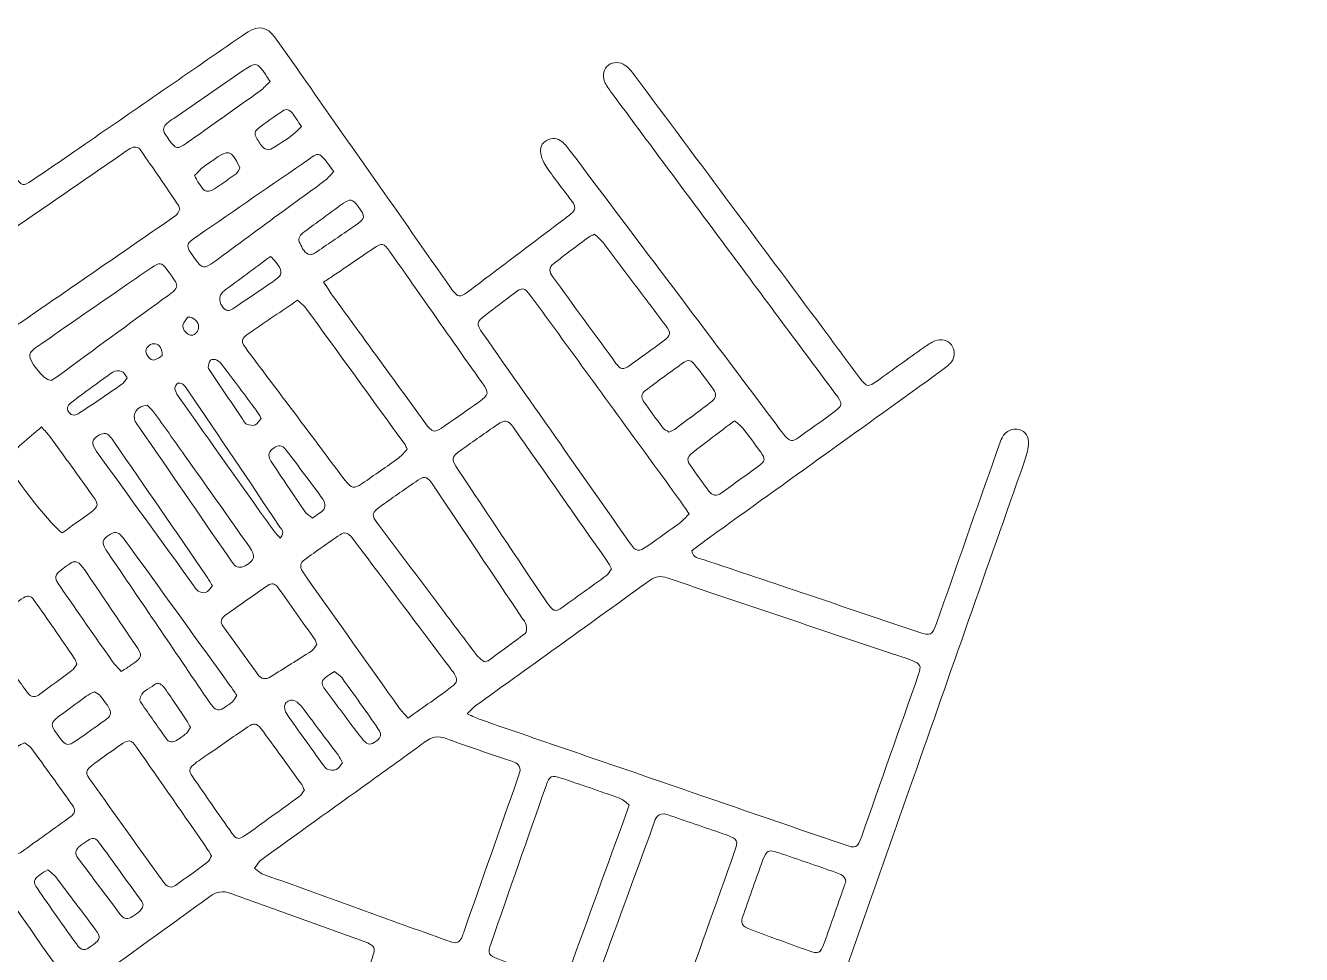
# Model space of a CAD drawing. Header units: centimetres. Extents: x 1 to 244, y -61 to 183.
# Drawn here: x 143.1 to 243.4, y 110.1 to 183.1 of the extents above; entities that cross this region are included whole.
import ezdxf

# ---------------------------------------------------------------- set-up
doc = ezdxf.new("R2010")
doc.units = ezdxf.units.CM
doc.header["$MEASUREMENT"] = 0
doc.layers.add('Screenshot 2022-06-20 at 20.24.09\xa0Image', color=7, linetype='Continuous', lineweight=0)

# ---------------------------------------------------------------- blocks, each defined once
blk = doc.blocks.new('Block_0')
at = {"layer": 'Screenshot 2022-06-20 at 20.24.09\xa0Image'}
for points, knots in [([(93.74, 169.02), (93.23, 169.73), (92.75, 170.39), (92.26, 171.05), (91.28, 172.38), (90.29, 173.7), (89.31, 175.03), (89.2, 175.18), (89.07, 175.33), (88.97, 175.49), (88.62, 176.07), (88.68, 176.7), (89.11, 177.04), (89.56, 177.41), (90.3, 177.35), (90.74, 176.85), (91.17, 176.38), (91.52, 175.84), (91.91, 175.34), (92.45, 174.63), (92.54, 174.62), (93.3, 175.09), (93.48, 175.21), (93.67, 175.34), (93.87, 175.42), (94.4, 175.64), (94.94, 175.5), (95.23, 175.08), (95.53, 174.66), (95.5, 174.1), (95.13, 173.68), (94.97, 173.49), (94.75, 173.35), (94.55, 173.18), (94, 172.71), (93.97, 172.58), (94.4, 172), (95.14, 170.98), (95.91, 169.97), (96.67, 168.95), (97.2, 168.24), (97.72, 167.52), (98.26, 166.81), (98.82, 166.06), (98.95, 166.04), (99.72, 166.59), (102.53, 168.6), (105.33, 170.62), (108.14, 172.64), (111.88, 175.33), (115.61, 178.01), (119.35, 180.7), (120.19, 181.3), (120.5, 181.26), (121.14, 180.39), (122.57, 178.48), (123.98, 176.56), (125.4, 174.65), (125.51, 174.5), (125.64, 174.36), (125.83, 174.12), (126.55, 174.66), (127.25, 175.18), (127.95, 175.71), (129.12, 176.6), (129.17, 176.59), (130.02, 175.41), (130.44, 174.82), (130.87, 174.22), (131.3, 173.64), (131.83, 172.93), (131.98, 172.9), (132.68, 173.4), (134.65, 174.79), (136.62, 176.19), (138.58, 177.59), (138.81, 177.75), (139.04, 177.93), (139.29, 178.07), (139.92, 178.42), (140.61, 178.33), (140.92, 177.87), (141.26, 177.38), (141.14, 176.74), (140.61, 176.25), (140.47, 176.12), (140.31, 176.02), (140.16, 175.9), (139.54, 175.4), (139.51, 175.3), (139.94, 174.66), (140.74, 173.47), (141.53, 172.29), (142.35, 171.11), (142.79, 170.48), (142.95, 170.45), (143.58, 170.88), (144.97, 171.83), (146.36, 172.78), (147.74, 173.74), (151.87, 176.58), (155.99, 179.43), (160.12, 182.28), (160.28, 182.39), (160.43, 182.5), (160.59, 182.6), (161.44, 183.09), (162.08, 182.99), (162.67, 182.2), (163.39, 181.23), (164.07, 180.24), (164.76, 179.25), (168.66, 173.69), (172.56, 168.13), (176.46, 162.57), (176.54, 162.47), (176.6, 162.36), (176.68, 162.26), (177.1, 161.74), (177.25, 161.71), (177.78, 162.08), (178.27, 162.43), (178.74, 162.81), (179.22, 163.17), (181.33, 164.76), (183.43, 166.35), (185.53, 167.93), (185.68, 168.05), (185.83, 168.16), (185.98, 168.28), (186.34, 168.58), (186.37, 168.89), (186.08, 169.26), (185.4, 170.14), (184.72, 171.02), (184.08, 171.93), (183.85, 172.25), (183.68, 172.65), (183.6, 173.03), (183.51, 173.45), (183.67, 173.84), (184.1, 174.07), (184.51, 174.28), (184.92, 174.23), (185.26, 173.97), (185.53, 173.75), (185.74, 173.47), (185.95, 173.19), (191.34, 166.04), (196.72, 158.9), (202.1, 151.75), (203.43, 149.97), (203.14, 150.22), (204.76, 151.34), (205.34, 151.73), (205.9, 152.15), (206.46, 152.56), (207.4, 153.25), (207.4, 153.29), (206.73, 154.19), (203.75, 158.19), (200.78, 162.19), (197.81, 166.19), (194.93, 170.06), (192.05, 173.92), (189.18, 177.8), (188.97, 178.08), (188.76, 178.37), (188.63, 178.68), (188.42, 179.17), (188.57, 179.72), (188.92, 179.98), (189.27, 180.24), (189.86, 180.26), (190.25, 179.96), (190.55, 179.73), (190.8, 179.43), (191.02, 179.12), (196.1, 172.3), (201.17, 165.48), (206.25, 158.66), (207.06, 157.56), (207.87, 156.46), (208.69, 155.37), (209.24, 154.65), (209.35, 154.64), (210.07, 155.16), (211.28, 156.03), (212.49, 156.9), (213.71, 157.77), (213.99, 157.97), (214.29, 158.16), (214.6, 158.3), (215.08, 158.5), (215.61, 158.35), (215.89, 157.98), (216.18, 157.59), (216.21, 157.06), (215.89, 156.65), (215.68, 156.38), (215.39, 156.16), (215.11, 155.96), (209.04, 151.58), (202.95, 147.21), (196.88, 142.84), (196.39, 142.49), (195.92, 142.13), (195.48, 141.8), (195.59, 141.2), (196.05, 141.22), (196.38, 141.11), (199.11, 140.18), (201.85, 139.27), (204.58, 138.35), (207.49, 137.36), (210.41, 136.38), (213.32, 135.4), (214.26, 135.09), (214.37, 135.13), (214.71, 136.07), (216.29, 140.56), (217.86, 145.04), (219.44, 149.53), (219.57, 149.92), (219.7, 150.32), (219.88, 150.68), (220.16, 151.23), (220.7, 151.47), (221.22, 151.32), (221.74, 151.17), (222.01, 150.79), (221.95, 150.14), (221.9, 149.67), (221.76, 149.21), (221.61, 148.76), (218.7, 140.47), (215.79, 132.19), (212.89, 123.9), (210.09, 115.95), (207.3, 107.99), (204.51, 100.03), (204.46, 99.91), (204.42, 99.79), (204.38, 99.67), (204.13, 98.9), (204.19, 98.75), (204.96, 98.48), (206.58, 97.93), (208.2, 97.39), (209.83, 96.85), (219.68, 93.53), (229.53, 90.21), (239.38, 86.9), (239.44, 86.88), (239.5, 86.85), (239.56, 86.83), (240.69, 86.46), (240.69, 86.47), (241.16, 87.57), (241.23, 87.75), (241.32, 87.92), (241.43, 88.08), (241.72, 88.49), (242.21, 88.65), (242.68, 88.52), (243.12, 88.39), (243.41, 88.04), (243.38, 87.5), (243.35, 87.04), (243.23, 86.57), (243.07, 86.12), (241.09, 80.47), (239.09, 74.82), (237.09, 69.17), (235.66, 65.14), (234.23, 61.1), (232.8, 57.07), (232.74, 56.89), (232.66, 56.72), (232.61, 56.53), (232.43, 55.91), (232.5, 55.76), (233.1, 55.51), (233.6, 55.31), (234.12, 55.15), (234.63, 54.97), (235.46, 54.67), (236.3, 54.36), (237.13, 54.07), (237.89, 53.81), (238.04, 53.88), (238.32, 54.66), (238.7, 55.73), (239.07, 56.81), (239.44, 57.89), (239.68, 58.58), (239.92, 59.27), (240.18, 59.95), (240.35, 60.4), (240.65, 60.69), (241.15, 60.74), (241.83, 60.8), (242.3, 60.46), (242.29, 59.79), (242.29, 59.29), (242.18, 58.78), (242.02, 58.31), (240.06, 52.58), (238.07, 46.86), (236.1, 41.14), (231.34, 27.38), (226.6, 13.63), (221.85, -0.13), (221.79, -0.28), (221.74, -0.43), (221.69, -0.58), (221.49, -1.23), (221.56, -1.39), (222.22, -1.64), (223.08, -1.96), (223.96, -2.23), (224.83, -2.53), (225.16, -2.65), (225.5, -2.76), (225.79, -2.93), (226.27, -3.2), (226.44, -3.74), (226.28, -4.25), (226.14, -4.71), (225.72, -5), (225.17, -4.95), (224.83, -4.91), (224.49, -4.81), (224.16, -4.7), (221.54, -3.83), (218.93, -2.96), (216.31, -2.09), (215.31, -1.76), (215.24, -1.8), (214.86, -2.8), (213.38, -6.72), (211.91, -10.64), (210.45, -14.56), (210.1, -15.49), (210.16, -15.6), (211.1, -15.94), (211.94, -16.24), (212.78, -16.52), (213.61, -16.83), (213.91, -16.94), (214.21, -17.06), (214.46, -17.23), (214.87, -17.52), (215.01, -18.05), (214.84, -18.51), (214.67, -18.96), (214.32, -19.17), (213.87, -19.12), (213.38, -19.06), (212.87, -18.97), (212.4, -18.81), (206.44, -16.73), (200.49, -14.64), (194.54, -12.55), (189.24, -10.69), (183.95, -8.83), (178.65, -6.97), (178.45, -6.89), (178.24, -6.81), (178.02, -6.75), (177.47, -6.6), (177.28, -6.68), (177.06, -7.21), (176.88, -7.65), (176.75, -8.1), (176.6, -8.56), (173.25, -18.7), (169.9, -28.84), (166.55, -38.99), (166.06, -40.48), (166.06, -40.48), (167.56, -40.99), (170.74, -42.07), (173.92, -43.15), (177.1, -44.24), (177.46, -44.37), (177.82, -44.5), (178.14, -44.7), (178.57, -44.96), (178.73, -45.49), (178.58, -45.95), (178.43, -46.42), (178.03, -46.72), (177.49, -46.67), (177.05, -46.62), (176.62, -46.48), (176.2, -46.34), (168.67, -43.78), (161.14, -41.2), (153.61, -38.64), (153.43, -38.57), (153.25, -38.51), (153.07, -38.46), (152.51, -38.3), (152.31, -38.36), (152.12, -38.91), (151.44, -40.79), (150.78, -42.67), (150.14, -44.57), (149.95, -45.14), (150.1, -45.34), (150.8, -45.58), (153.02, -46.35), (155.24, -47.11), (157.46, -47.87), (159.67, -48.63), (161.89, -49.39), (164.11, -50.16), (164.43, -50.28), (164.77, -50.41), (165.04, -50.62), (165.41, -50.91), (165.57, -51.33), (165.39, -51.81), (165.24, -52.26), (164.9, -52.49), (164.45, -52.45), (163.95, -52.4), (163.44, -52.33), (162.96, -52.17), (157.89, -50.44), (152.83, -48.69), (147.76, -46.95), (145.87, -46.3), (143.99, -45.65), (142.09, -45.01), (141.21, -44.71), (141.08, -44.78), (140.78, -45.66), (140.33, -47.02), (139.88, -48.37), (139.44, -49.73), (139.2, -50.48), (139.28, -50.66), (140.05, -50.9), (142.68, -51.74), (145.31, -52.57), (147.94, -53.4), (148.97, -53.72), (150, -54.04), (151.03, -54.37), (151.3, -54.46), (151.57, -54.55), (151.81, -54.69), (152.25, -54.95), (152.44, -55.47), (152.3, -55.92), (152.15, -56.41), (151.82, -56.67), (151.31, -56.64), (150.9, -56.61), (150.49, -56.57), (150.1, -56.45), (143.84, -54.49), (137.58, -52.51), (131.32, -50.54), (129.45, -49.95), (127.58, -49.36), (125.7, -48.79), (124.97, -48.56), (124.82, -48.64), (124.57, -49.35), (123.93, -51.21), (123.3, -53.07), (122.68, -54.94), (122.44, -55.63), (122.53, -55.8), (123.26, -56.04), (124.79, -56.56), (126.34, -57.05), (127.87, -57.56), (128.44, -57.74), (129.02, -57.92), (129.59, -58.12), (129.85, -58.22), (130.12, -58.33), (130.35, -58.5), (130.73, -58.79), (130.92, -59.18), (130.77, -59.67), (130.62, -60.15), (130.25, -60.41), (129.77, -60.38), (129.3, -60.35), (128.83, -60.25), (128.38, -60.1), (124.52, -58.86), (120.66, -57.6), (116.8, -56.34), (109.93, -54.1), (103.06, -51.86), (96.19, -49.62), (95.28, -49.32), (95.17, -49.38), (94.85, -50.36), (93.95, -53.1), (93.06, -55.84), (92.16, -58.59), (92.05, -58.91), (91.93, -59.25), (91.76, -59.55), (91.49, -60.03), (90.99, -60.2), (90.45, -60.05), (89.97, -59.92), (89.68, -59.55), (89.73, -58.97), (89.77, -58.53), (89.89, -58.1), (90.03, -57.68), (91.34, -53.67), (92.65, -49.66), (93.98, -45.66), (97.03, -36.42), (100.08, -27.18), (103.13, -17.94), (103.58, -16.6), (103.57, -16.6), (102.12, -16.58), (98.37, -16.53), (94.63, -16.46), (90.88, -16.38), (88.09, -16.33), (85.3, -16.27), (82.51, -16.2), (77.28, -16.08), (72.04, -15.95), (66.81, -15.84), (63.35, -15.76), (59.89, -15.7), (56.43, -15.63), (53.93, -15.58), (51.42, -15.53), (48.92, -15.47), (47.9, -15.45), (47.82, -15.49), (47.76, -16.49), (47.7, -17.66), (47.68, -18.84), (47.64, -20.01), (47.58, -22.55), (47.52, -25.08), (47.45, -27.62), (47.44, -27.87), (47.45, -28.13), (47.42, -28.38), (47.33, -29.1), (46.96, -29.44), (46.31, -29.42), (45.65, -29.4), (45.31, -29.06), (45.31, -28.3), (45.31, -26.94), (45.34, -25.57), (45.37, -24.21), (45.41, -22.69), (45.48, -21.17), (45.52, -19.64), (45.61, -15.87), (45.69, -12.1), (45.76, -8.32), (45.77, -7.73), (45.66, -7.6), (45.06, -7.56), (44.52, -7.52), (43.98, -7.51), (43.44, -7.51), (38.46, -7.48), (33.47, -7.47), (28.49, -7.43), (25.83, -7.41), (23.16, -7.35), (20.5, -7.31), (20.24, -7.31), (19.99, -7.3), (19.73, -7.32), (19.08, -7.36), (18.92, -7.53), (18.89, -8.21), (18.88, -8.62), (18.9, -9.03), (18.88, -9.44), (18.84, -10.17), (18.53, -10.5), (17.94, -10.51), (17.34, -10.51), (16.85, -10.07), (16.77, -9.47), (16.77, -9.41), (16.77, -9.34), (16.77, -9.28), (16.81, -7.12), (16.84, -4.97), (16.87, -2.81), (16.9, -0.81), (16.92, 1.19), (16.94, 3.19), (17.02, 9.92), (17.1, 16.65), (17.19, 23.37), (17.23, 26.61), (17.31, 29.84), (17.37, 33.08), (17.37, 33.3), (17.38, 33.52), (17.36, 33.74), (17.33, 34.41), (17.19, 34.55), (16.49, 34.59), (16.37, 34.59), (16.24, 34.59), (16.11, 34.59), (12.71, 34.59), (9.32, 34.6), (5.92, 34.61), (4.84, 34.61), (4.77, 34.54), (4.75, 33.5), (4.74, 33.34), (4.74, 33.18), (4.74, 33.02), (4.67, 25.31), (4.61, 17.6), (4.54, 9.88), (4.54, 9.69), (4.55, 9.5), (4.53, 9.31), (4.47, 8.61), (4.08, 8.27), (3.41, 8.31), (2.78, 8.34), (2.46, 8.65), (2.45, 9.36), (2.43, 10.88), (2.44, 12.41), (2.45, 13.93), (2.48, 17.93), (2.52, 21.93), (2.56, 25.93), (2.58, 29.01), (2.61, 32.09), (2.64, 35.17), (2.67, 38.88), (2.68, 42.59), (2.72, 46.31), (2.74, 48.97), (2.8, 51.63), (2.83, 54.3), (2.84, 55.28), (2.79, 55.32), (1.86, 55.42), (1.11, 55.5), (0.79, 55.87), (0.83, 56.61), (0.87, 57.23), (1.19, 57.54), (1.91, 57.54), (3.84, 57.55), (5.77, 57.52), (7.7, 57.51), (17.48, 57.49), (27.26, 57.47), (37.03, 57.44), (42.81, 57.41), (48.59, 57.35), (54.36, 57.32), (54.72, 57.32), (55.14, 57.16), (55.44, 57.67), (55.31, 57.87), (55.18, 58.11), (55.01, 58.33), (50.7, 63.86), (46.39, 69.38), (42.08, 74.91), (42, 75.01), (41.92, 75.11), (41.84, 75.21), (41.37, 75.71), (41.21, 75.74), (40.63, 75.31), (39.03, 74.12), (37.43, 72.92), (35.83, 71.73), (35.45, 71.44), (35.08, 71.14), (34.68, 70.88), (34.01, 70.43), (33.39, 70.54), (32.96, 71.17), (32.6, 71.69), (32.71, 72.25), (33.34, 72.72), (35.11, 74.06), (36.89, 75.38), (38.67, 76.71), (38.87, 76.87), (39.08, 77.01), (39.27, 77.17), (39.83, 77.63), (39.85, 77.74), (39.39, 78.34), (38.21, 79.87), (37.02, 81.4), (35.83, 82.92), (28.57, 92.23), (21.31, 101.53), (14.05, 110.83), (13.99, 110.91), (13.94, 110.99), (13.88, 111.06), (13.12, 112.03), (13.05, 112.04), (12.07, 111.3), (9.35, 109.22), (6.63, 107.13), (3.9, 105.06), (3.65, 104.86), (3.4, 104.66), (3.12, 104.53), (2.7, 104.33), (2.3, 104.45), (1.96, 104.73), (1.63, 105), (1.61, 105.38), (1.72, 105.77), (1.88, 106.32), (2.26, 106.67), (2.7, 107.01), (7.24, 110.47), (11.78, 113.94), (16.31, 117.42), (19.08, 119.54), (21.83, 121.69), (24.6, 123.81), (31.26, 128.89), (37.94, 133.95), (44.59, 139.03), (55.48, 147.35), (66.37, 155.68), (77.25, 164), (78.39, 164.87), (78.39, 164.87), (77.55, 165.99), (74.31, 170.34), (71.06, 174.69), (67.81, 179.04), (67.46, 179.5), (67.15, 179.96), (67.28, 180.59), (67.37, 181.07), (67.68, 181.3), (68.09, 181.43), (68.49, 181.56), (68.84, 181.45), (69.1, 181.1), (69.91, 180), (70.74, 178.92), (71.56, 177.83), (71.71, 177.62), (71.86, 177.42), (72.01, 177.22), (72.29, 176.86), (72.61, 176.77), (73, 177.04), (74.37, 178.02), (75.76, 178.97), (77.1, 179.98), (77.36, 180.16), (77.51, 180.52), (77.63, 180.83), (78, 181.72), (78.82, 181.93), (79.51, 181.25), (79.84, 180.92), (80.11, 180.51), (80.38, 180.12), (81.2, 178.95), (82.02, 177.78), (82.81, 176.6), (83.12, 176.13), (83.46, 175.87), (84.07, 176.02), (84.66, 176.16), (85.09, 175.83), (85.44, 175.36), (86.31, 174.19), (87.19, 173.03), (88.07, 171.86), (89.04, 170.57), (90.01, 169.27), (90.99, 167.98), (91.57, 167.21), (91.65, 167.2), (92.42, 167.79), (92.78, 168.05), (93.12, 168.33), (93.46, 168.61), (93.56, 168.69), (93.61, 168.82), (93.74, 169.02)], [0, 0, 0, 0, 1, 1, 1, 2, 2, 2, 3, 3, 3, 4, 4, 4, 5, 5, 5, 6, 6, 6, 7, 7, 7, 8, 8, 8, 9, 9, 9, 10, 10, 10, 11, 11, 11, 12, 12, 12, 13, 13, 13, 14, 14, 14, 15, 15, 15, 16, 16, 16, 17, 17, 17, 18, 18, 18, 19, 19, 19, 20, 20, 20, 21, 21, 21, 22, 22, 22, 23, 23, 23, 24, 24, 24, 25, 25, 25, 26, 26, 26, 27, 27, 27, 28, 28, 28, 29, 29, 29, 30, 30, 30, 31, 31, 31, 32, 32, 32, 33, 33, 33, 34, 34, 34, 35, 35, 35, 36, 36, 36, 37, 37, 37, 38, 38, 38, 39, 39, 39, 40, 40, 40, 41, 41, 41, 42, 42, 42, 43, 43, 43, 44, 44, 44, 45, 45, 45, 46, 46, 46, 47, 47, 47, 48, 48, 48, 49, 49, 49, 50, 50, 50, 51, 51, 51, 52, 52, 52, 53, 53, 53, 54, 54, 54, 55, 55, 55, 56, 56, 56, 57, 57, 57, 58, 58, 58, 59, 59, 59, 60, 60, 60, 61, 61, 61, 62, 62, 62, 63, 63, 63, 64, 64, 64, 65, 65, 65, 66, 66, 66, 67, 67, 67, 68, 68, 68, 69, 69, 69, 70, 70, 70, 71, 71, 71, 72, 72, 72, 73, 73, 73, 74, 74, 74, 75, 75, 75, 76, 76, 76, 77, 77, 77, 78, 78, 78, 79, 79, 79, 80, 80, 80, 81, 81, 81, 82, 82, 82, 83, 83, 83, 84, 84, 84, 85, 85, 85, 86, 86, 86, 87, 87, 87, 88, 88, 88, 89, 89, 89, 90, 90, 90, 91, 91, 91, 92, 92, 92, 93, 93, 93, 94, 94, 94, 95, 95, 95, 96, 96, 96, 97, 97, 97, 98, 98, 98, 99, 99, 99, 100, 100, 100, 101, 101, 101, 102, 102, 102, 103, 103, 103, 104, 104, 104, 105, 105, 105, 106, 106, 106, 107, 107, 107, 108, 108, 108, 109, 109, 109, 110, 110, 110, 111, 111, 111, 112, 112, 112, 113, 113, 113, 114, 114, 114, 115, 115, 115, 116, 116, 116, 117, 117, 117, 118, 118, 118, 119, 119, 119, 120, 120, 120, 121, 121, 121, 122, 122, 122, 123, 123, 123, 124, 124, 124, 125, 125, 125, 126, 126, 126, 127, 127, 127, 128, 128, 128, 129, 129, 129, 130, 130, 130, 131, 131, 131, 132, 132, 132, 133, 133, 133, 134, 134, 134, 135, 135, 135, 136, 136, 136, 137, 137, 137, 138, 138, 138, 139, 139, 139, 140, 140, 140, 141, 141, 141, 142, 142, 142, 143, 143, 143, 144, 144, 144, 145, 145, 145, 146, 146, 146, 147, 147, 147, 148, 148, 148, 149, 149, 149, 150, 150, 150, 151, 151, 151, 152, 152, 152, 153, 153, 153, 154, 154, 154, 155, 155, 155, 156, 156, 156, 157, 157, 157, 158, 158, 158, 159, 159, 159, 160, 160, 160, 161, 161, 161, 162, 162, 162, 163, 163, 163, 164, 164, 164, 165, 165, 165, 166, 166, 166, 167, 167, 167, 168, 168, 168, 169, 169, 169, 170, 170, 170, 171, 171, 171, 172, 172, 172, 173, 173, 173, 174, 174, 174, 175, 175, 175, 176, 176, 176, 177, 177, 177, 178, 178, 178, 179, 179, 179, 180, 180, 180, 181, 181, 181, 182, 182, 182, 183, 183, 183, 184, 184, 184, 185, 185, 185, 186, 186, 186, 187, 187, 187, 188, 188, 188, 189, 189, 189, 190, 190, 190, 191, 191, 191, 192, 192, 192, 193, 193, 193, 194, 194, 194, 195, 195, 195, 196, 196, 196, 197, 197, 197, 198, 198, 198, 199, 199, 199, 200, 200, 200, 201, 201, 201, 202, 202, 202, 203, 203, 203, 204, 204, 204, 205, 205, 205, 206, 206, 206, 207, 207, 207, 208, 208, 208, 209, 209, 209, 210, 210, 210, 211, 211, 211, 212, 212, 212, 213, 213, 213, 214, 214, 214, 215, 215, 215, 216, 216, 216, 217, 217, 217, 218, 218, 218, 219, 219, 219, 220, 220, 220, 221, 221, 221, 222, 222, 222, 223, 223, 223, 224, 224, 224, 225, 225, 225, 226, 226, 226, 227, 227, 227, 228, 228, 228, 229, 229, 229, 230, 230, 230, 231, 231, 231, 232, 232, 232, 233, 233, 233, 234, 234, 234, 235, 235, 235, 236, 236, 236, 237, 237, 237, 238, 238, 238, 239, 239, 239, 240, 240, 240, 241, 241, 241, 242, 242, 242, 243, 243, 243, 244, 244, 244, 245, 245, 245, 246, 246, 246, 247, 247, 247, 248, 248, 248, 249, 249, 249, 250, 250, 250, 251, 251, 251, 252, 252, 252, 253, 253, 253, 254, 254, 254, 255, 255, 255, 256, 256, 256, 257, 257, 257, 258, 258, 258, 259, 259, 259, 260, 260, 260, 261, 261, 261, 262, 262, 262, 263, 263, 263, 264, 264, 264, 265, 265, 265, 266, 266, 266, 267, 267, 267, 268, 268, 268, 269, 269, 269, 270, 270, 270, 270]), ([(162.32, 178.68), (162.15, 178.95), (162.08, 179.09), (161.99, 179.22), (161.29, 180.22), (161.22, 180.24), (160.21, 179.55), (158.39, 178.3), (156.57, 177.04), (154.75, 175.79), (154.57, 175.66), (154.38, 175.54), (154.21, 175.4), (153.94, 175.17), (153.86, 174.89), (154.08, 174.56), (154.18, 174.41), (154.28, 174.25), (154.4, 174.09), (154.92, 173.37), (155.04, 173.34), (155.76, 173.84), (157.69, 175.21), (159.62, 176.58), (161.55, 177.96), (161.82, 178.16), (162.04, 178.42), (162.32, 178.68)], [0, 0, 0, 0, 1, 1, 1, 2, 2, 2, 3, 3, 3, 4, 4, 4, 5, 5, 5, 6, 6, 6, 7, 7, 7, 8, 8, 8, 9, 9, 9, 9]), ([(164.8, 175.15), (164.51, 175.57), (164.29, 175.91), (164.05, 176.23), (163.85, 176.48), (163.59, 176.58), (163.3, 176.37), (162.66, 175.92), (162.02, 175.47), (161.39, 175), (161.14, 174.81), (161.06, 174.54), (161.26, 174.25), (161.43, 173.98), (161.58, 173.69), (161.8, 173.48), (161.93, 173.36), (162.26, 173.28), (162.38, 173.36), (163.19, 173.88), (164.07, 174.33), (164.8, 175.15)], [0, 0, 0, 0, 1, 1, 1, 2, 2, 2, 3, 3, 3, 4, 4, 4, 5, 5, 5, 6, 6, 6, 7, 7, 7, 7]), ([(155.23, 168.65), (155.19, 168.77), (155.17, 168.87), (155.12, 168.94), (154.14, 170.39), (153.16, 171.83), (152.17, 173.26), (151.96, 173.57), (151.65, 173.6), (151.33, 173.42), (151.14, 173.31), (150.96, 173.18), (150.77, 173.05), (146.86, 170.35), (142.95, 167.66), (139.03, 164.96), (138.88, 164.85), (138.71, 164.75), (138.57, 164.62), (138.3, 164.39), (138.19, 164.12), (138.42, 163.79), (139.43, 162.41), (140.43, 161.02), (141.44, 159.64), (141.68, 159.3), (142, 159.26), (142.35, 159.5), (142.48, 159.59), (142.62, 159.67), (142.75, 159.76), (146.69, 162.48), (150.63, 165.19), (154.57, 167.91), (154.72, 168.02), (154.89, 168.12), (155.01, 168.26), (155.12, 168.37), (155.17, 168.53), (155.23, 168.65)], [0, 0, 0, 0, 1, 1, 1, 2, 2, 2, 3, 3, 3, 4, 4, 4, 5, 5, 5, 6, 6, 6, 7, 7, 7, 8, 8, 8, 9, 9, 9, 10, 10, 10, 11, 11, 11, 12, 12, 12, 13, 13, 13, 13]), ([(167.34, 171.61), (166.98, 172.07), (166.72, 172.51), (166.35, 172.84), (166.02, 173.13), (165.71, 172.8), (165.42, 172.6), (162.5, 170.59), (159.57, 168.58), (156.65, 166.56), (155.63, 165.86), (155.64, 165.84), (156.39, 164.8), (157.02, 163.93), (157.1, 163.91), (157.97, 164.54), (159.76, 165.85), (161.54, 167.17), (163.33, 168.48), (164.43, 169.29), (165.54, 170.08), (166.63, 170.9), (166.87, 171.08), (167.06, 171.33), (167.34, 171.61)], [0, 0, 0, 0, 1, 1, 1, 2, 2, 2, 3, 3, 3, 4, 4, 4, 5, 5, 5, 6, 6, 6, 7, 7, 7, 8, 8, 8, 8]), ([(156.39, 171.29), (156.5, 171.08), (156.57, 170.94), (156.65, 170.81), (157.23, 169.88), (157.37, 169.85), (158.26, 170.46), (158.47, 170.6), (158.69, 170.74), (158.89, 170.89), (159.28, 171.2), (159.79, 171.38), (159.95, 171.91), (159.22, 173.37), (159.1, 173.4), (157.82, 172.49), (157.54, 172.29), (157.24, 172.1), (156.97, 171.88), (156.76, 171.71), (156.59, 171.49), (156.39, 171.29)], [0, 0, 0, 0, 1, 1, 1, 2, 2, 2, 3, 3, 3, 4, 4, 4, 5, 5, 5, 6, 6, 6, 7, 7, 7, 7]), ([(165.5, 165.07), (165.59, 165.1), (165.71, 165.13), (165.82, 165.19), (165.96, 165.26), (166.08, 165.36), (166.21, 165.45), (167.15, 166.09), (168.09, 166.73), (169.02, 167.37), (169.83, 167.93), (169.85, 168.07), (169.25, 168.86), (169.23, 168.89), (169.22, 168.91), (169.2, 168.94), (168.79, 169.45), (168.64, 169.49), (168.1, 169.12), (167.48, 168.69), (166.88, 168.23), (166.26, 167.79), (165.81, 167.45), (165.34, 167.12), (164.89, 166.78), (164.62, 166.56), (164.49, 166.29), (164.68, 165.95), (164.87, 165.6), (164.98, 165.17), (165.5, 165.07)], [0, 0, 0, 0, 1, 1, 1, 2, 2, 2, 3, 3, 3, 4, 4, 4, 5, 5, 5, 6, 6, 6, 7, 7, 7, 8, 8, 8, 9, 9, 9, 10, 10, 10, 10]), ([(142.98, 107.01), (143.16, 107.09), (143.25, 107.12), (143.33, 107.17), (143.82, 107.52), (144.31, 107.86), (144.8, 108.22), (145.66, 108.84), (145.68, 108.92), (145.06, 109.8), (139.35, 117.92), (133.64, 126.04), (127.92, 134.16), (122.04, 142.51), (116.16, 150.87), (110.28, 159.22), (108.6, 161.6), (106.93, 163.99), (105.24, 166.38), (104.66, 167.2), (104.53, 167.22), (103.73, 166.65), (102.85, 166.03), (101.97, 165.4), (101.1, 164.76), (100.84, 164.56), (100.63, 164.29), (100.34, 164.01), (114.43, 145.08), (128.47, 126.23), (142.51, 107.38), (142.62, 107.24), (142.81, 107.15), (142.98, 107.01)], [0, 0, 0, 0, 1, 1, 1, 2, 2, 2, 3, 3, 3, 4, 4, 4, 5, 5, 5, 6, 6, 6, 7, 7, 7, 8, 8, 8, 9, 9, 9, 10, 10, 10, 11, 11, 11, 11]), ([(187.84, 166.68), (187.64, 166.59), (187.51, 166.55), (187.41, 166.48), (186.47, 165.78), (185.53, 165.07), (184.6, 164.36), (184.22, 164.07), (184.26, 163.72), (184.53, 163.37), (186.19, 161.09), (187.85, 158.8), (189.52, 156.53), (189.91, 156.01), (190.08, 155.99), (190.63, 156.38), (191.51, 157), (192.38, 157.63), (193.24, 158.28), (193.86, 158.74), (193.87, 158.89), (193.41, 159.52), (192.61, 160.59), (191.81, 161.65), (191.01, 162.71), (190.17, 163.83), (189.33, 164.95), (188.48, 166.05), (188.3, 166.29), (188.05, 166.48), (187.84, 166.68)], [0, 0, 0, 0, 1, 1, 1, 2, 2, 2, 3, 3, 3, 4, 4, 4, 5, 5, 5, 6, 6, 6, 7, 7, 7, 8, 8, 8, 9, 9, 9, 10, 10, 10, 10]), ([(166.53, 162.92), (166.9, 162.37), (167.09, 162.07), (167.29, 161.79), (168.24, 160.48), (169.19, 159.18), (170.14, 157.87), (171.59, 155.88), (173.04, 153.88), (174.5, 151.88), (175.13, 151.03), (175.2, 151.02), (176.09, 151.64), (176.98, 152.25), (177.86, 152.86), (178.73, 153.49), (179.55, 154.08), (179.57, 154.18), (178.99, 155), (177.53, 157.08), (176.07, 159.14), (174.62, 161.22), (173.65, 162.59), (172.7, 163.97), (171.72, 165.34), (171.26, 165.99), (171.12, 166.01), (170.49, 165.59), (169.41, 164.87), (168.35, 164.13), (167.27, 163.4), (167.04, 163.24), (166.8, 163.09), (166.53, 162.92)], [0, 0, 0, 0, 1, 1, 1, 2, 2, 2, 3, 3, 3, 4, 4, 4, 5, 5, 5, 6, 6, 6, 7, 7, 7, 8, 8, 8, 9, 9, 9, 10, 10, 10, 11, 11, 11, 11]), ([(162.37, 164.94), (161.07, 163.98), (159.88, 163.1), (158.68, 162.21), (158.63, 162.17), (158.59, 162.13), (158.55, 162.08), (158.27, 161.75), (158.32, 161.28), (158.67, 160.88), (158.95, 160.57), (159.22, 160.7), (159.5, 160.89), (160.58, 161.63), (161.67, 162.34), (162.73, 163.09), (163.28, 163.48), (163.3, 163.72), (162.94, 164.28), (162.8, 164.49), (162.62, 164.66), (162.37, 164.94)], [0, 0, 0, 0, 1, 1, 1, 2, 2, 2, 3, 3, 3, 4, 4, 4, 5, 5, 5, 6, 6, 6, 7, 7, 7, 7]), ([(145.11, 155.18), (145.27, 155.28), (145.54, 155.45), (145.79, 155.63), (148.5, 157.62), (151.2, 159.61), (153.93, 161.59), (155.36, 162.62), (155.23, 162.51), (154.21, 163.91), (153.8, 164.47), (153.64, 164.48), (153.03, 164.07), (152.4, 163.65), (151.78, 163.2), (151.15, 162.77), (148.78, 161.13), (146.4, 159.5), (144.03, 157.85), (143.8, 157.7), (143.56, 157.5), (143.45, 157.26), (143.25, 156.85), (144.52, 155.17), (145.11, 155.18)], [0, 0, 0, 0, 1, 1, 1, 2, 2, 2, 3, 3, 3, 4, 4, 4, 5, 5, 5, 6, 6, 6, 7, 7, 7, 8, 8, 8, 8]), ([(195.27, 144.69), (195.01, 145.07), (194.81, 145.38), (194.59, 145.69), (191.29, 150.22), (187.98, 154.76), (184.68, 159.29), (184.07, 160.14), (183.45, 160.98), (182.82, 161.82), (182.29, 162.53), (182.19, 162.54), (181.46, 162), (180.72, 161.45), (179.98, 160.89), (179.26, 160.33), (178.52, 159.76), (178.51, 159.66), (179.06, 158.87), (181.23, 155.78), (183.39, 152.7), (185.56, 149.61), (187.23, 147.22), (188.91, 144.84), (190.59, 142.45), (191.13, 141.68), (191.26, 141.66), (192.03, 142.19), (192.89, 142.79), (193.74, 143.4), (194.58, 144.02), (194.82, 144.2), (195.02, 144.44), (195.27, 144.69)], [0, 0, 0, 0, 1, 1, 1, 2, 2, 2, 3, 3, 3, 4, 4, 4, 5, 5, 5, 6, 6, 6, 7, 7, 7, 8, 8, 8, 9, 9, 9, 10, 10, 10, 11, 11, 11, 11]), ([(164.48, 161.49), (163.22, 160.63), (162.01, 159.82), (160.81, 158.99), (159.98, 158.42), (159.97, 158.31), (160.58, 157.5), (162.18, 155.37), (163.78, 153.24), (165.38, 151.12), (166.33, 149.85), (167.27, 148.58), (168.23, 147.32), (168.74, 146.66), (168.91, 146.64), (169.56, 147.08), (170.53, 147.74), (171.49, 148.41), (172.44, 149.1), (172.7, 149.29), (172.9, 149.56), (173.11, 149.77), (173.02, 149.97), (172.99, 150.06), (172.94, 150.14), (170.33, 153.73), (167.73, 157.32), (165.12, 160.9), (164.96, 161.12), (164.72, 161.27), (164.48, 161.49)], [0, 0, 0, 0, 1, 1, 1, 2, 2, 2, 3, 3, 3, 4, 4, 4, 5, 5, 5, 6, 6, 6, 7, 7, 7, 8, 8, 8, 9, 9, 9, 10, 10, 10, 10]), ([(155.86, 160.16), (155.76, 160), (155.53, 159.78), (155.47, 159.52), (155.41, 159.18), (155.86, 158.73), (156.16, 158.74), (156.44, 158.74), (156.72, 159.09), (156.71, 159.4), (156.7, 159.79), (156.34, 160.19), (155.86, 160.16)], [0, 0, 0, 0, 1, 1, 1, 2, 2, 2, 3, 3, 3, 4, 4, 4, 4]), ([(153.83, 157.14), (153.9, 157.63), (153.61, 158.02), (153.3, 158.07), (152.97, 158.13), (152.59, 157.83), (152.57, 157.5), (152.55, 157.22), (152.91, 156.74), (153.19, 156.79), (153.45, 156.83), (153.68, 157.05), (153.83, 157.14)], [0, 0, 0, 0, 1, 1, 1, 2, 2, 2, 3, 3, 3, 4, 4, 4, 4]), ([(161.62, 152.22), (161.46, 152.49), (161.36, 152.68), (161.23, 152.85), (160.36, 154.02), (159.49, 155.18), (158.61, 156.33), (158.48, 156.51), (158.33, 156.7), (158.15, 156.79), (158.01, 156.87), (157.73, 156.86), (157.65, 156.77), (157.52, 156.64), (157.48, 156.4), (157.47, 156.21), (157.46, 156.1), (157.58, 155.99), (157.65, 155.88), (158.49, 154.62), (159.33, 153.36), (160.18, 152.11), (160.27, 151.98), (160.35, 151.8), (160.48, 151.76), (160.69, 151.68), (160.97, 151.61), (161.15, 151.69), (161.35, 151.77), (161.46, 152.04), (161.62, 152.22)], [0, 0, 0, 0, 1, 1, 1, 2, 2, 2, 3, 3, 3, 4, 4, 4, 5, 5, 5, 6, 6, 6, 7, 7, 7, 8, 8, 8, 9, 9, 9, 10, 10, 10, 10]), ([(193.68, 151.13), (193.84, 151.2), (194, 151.24), (194.12, 151.33), (195.11, 152.07), (196.1, 152.81), (197.08, 153.56), (197.42, 153.82), (197.44, 154.14), (197.19, 154.48), (196.69, 155.14), (196.2, 155.8), (195.7, 156.45), (195.47, 156.75), (195.18, 156.84), (194.87, 156.62), (193.84, 155.88), (192.81, 155.13), (191.8, 154.37), (191.51, 154.15), (191.47, 153.85), (191.69, 153.53), (192.2, 152.84), (192.7, 152.14), (193.21, 151.46), (193.32, 151.32), (193.51, 151.25), (193.68, 151.13)], [0, 0, 0, 0, 1, 1, 1, 2, 2, 2, 3, 3, 3, 4, 4, 4, 5, 5, 5, 6, 6, 6, 7, 7, 7, 8, 8, 8, 9, 9, 9, 9]), ([(151.1, 155.4), (150.94, 155.6), (150.84, 155.85), (150.67, 155.9), (150.46, 155.97), (150.14, 155.96), (149.97, 155.84), (148.88, 155.08), (147.81, 154.29), (146.74, 153.49), (146.48, 153.29), (146.25, 153.02), (146.51, 152.69), (146.74, 152.37), (147.07, 152.43), (147.35, 152.63), (148.46, 153.37), (149.56, 154.11), (150.65, 154.87), (150.82, 154.99), (150.93, 155.19), (151.1, 155.4)], [0, 0, 0, 0, 1, 1, 1, 2, 2, 2, 3, 3, 3, 4, 4, 4, 5, 5, 5, 6, 6, 6, 7, 7, 7, 7]), ([(163.12, 142.79), (163.56, 143.3), (163.19, 143.51), (163.04, 143.74), (160.69, 147.27), (158.32, 150.78), (155.95, 154.3), (155.81, 154.51), (155.65, 154.72), (155.46, 154.88), (155.37, 154.96), (155.12, 155.02), (155.05, 154.96), (154.93, 154.86), (154.8, 154.63), (154.83, 154.5), (154.91, 154.24), (155.07, 153.99), (155.24, 153.76), (157.65, 150.35), (160.06, 146.94), (162.49, 143.54), (162.66, 143.29), (162.88, 143.07), (163.12, 142.79)], [0, 0, 0, 0, 1, 1, 1, 2, 2, 2, 3, 3, 3, 4, 4, 4, 5, 5, 5, 6, 6, 6, 7, 7, 7, 8, 8, 8, 8]), ([(152.66, 153.23), (151.9, 153.24), (151.44, 152.5), (151.73, 151.97), (151.82, 151.8), (151.94, 151.65), (152.04, 151.5), (154.4, 148.08), (156.75, 144.66), (159.1, 141.24), (159.21, 141.08), (159.32, 140.93), (159.44, 140.78), (159.7, 140.46), (159.99, 140.41), (160.36, 140.62), (161.13, 141.06), (161.22, 141.37), (160.7, 142.1), (159, 144.51), (157.3, 146.92), (155.59, 149.32), (154.79, 150.46), (153.98, 151.6), (153.16, 152.72), (153.01, 152.94), (152.78, 153.11), (152.66, 153.23)], [0, 0, 0, 0, 1, 1, 1, 2, 2, 2, 3, 3, 3, 4, 4, 4, 5, 5, 5, 6, 6, 6, 7, 7, 7, 8, 8, 8, 9, 9, 9, 9]), ([(144.36, 151.53), (143.29, 150.59), (142.26, 149.83), (141.53, 148.79), (142.44, 147.18), (145.29, 143.59), (145.98, 143.2), (146.72, 143.73), (147.5, 144.27), (148.25, 144.84), (148.85, 145.3), (148.86, 145.45), (148.4, 146.09), (147.27, 147.66), (146.14, 149.23), (145, 150.79), (144.83, 151.01), (144.63, 151.21), (144.36, 151.53)], [0, 0, 0, 0, 1, 1, 1, 2, 2, 2, 3, 3, 3, 4, 4, 4, 5, 5, 5, 6, 6, 6, 6]), ([(189.17, 140.37), (189.05, 140.6), (188.95, 140.8), (188.83, 140.97), (186.37, 144.48), (183.91, 147.99), (181.45, 151.49), (181.01, 152.11), (180.83, 152.13), (180.2, 151.71), (179.25, 151.06), (178.32, 150.41), (177.39, 149.75), (176.53, 149.13), (176.52, 149.05), (177.12, 148.15), (179.41, 144.72), (181.7, 141.29), (184, 137.86), (184.12, 137.68), (184.24, 137.49), (184.39, 137.33), (184.6, 137.08), (184.86, 137.03), (185.14, 137.23), (186.35, 138.11), (187.57, 138.97), (188.77, 139.85), (188.94, 139.97), (189.03, 140.18), (189.17, 140.37)], [0, 0, 0, 0, 1, 1, 1, 2, 2, 2, 3, 3, 3, 4, 4, 4, 5, 5, 5, 6, 6, 6, 7, 7, 7, 8, 8, 8, 9, 9, 9, 10, 10, 10, 10]), ([(198.85, 152.02), (197.68, 151.14), (196.54, 150.29), (195.42, 149.42), (195.09, 149.15), (195.13, 148.81), (195.37, 148.49), (195.85, 147.82), (196.34, 147.16), (196.83, 146.49), (197.1, 146.13), (197.41, 146.05), (197.8, 146.33), (198.77, 147.04), (199.77, 147.73), (200.73, 148.45), (201.27, 148.85), (201.28, 149.02), (200.9, 149.55), (200.44, 150.19), (199.96, 150.82), (199.47, 151.45), (199.32, 151.64), (199.11, 151.78), (198.85, 152.02)], [0, 0, 0, 0, 1, 1, 1, 2, 2, 2, 3, 3, 3, 4, 4, 4, 5, 5, 5, 6, 6, 6, 7, 7, 7, 8, 8, 8, 8]), ([(157.8, 139.04), (157.61, 139.34), (157.48, 139.58), (157.32, 139.81), (154.91, 143.31), (152.5, 146.8), (150.09, 150.3), (149.98, 150.45), (149.88, 150.61), (149.76, 150.76), (149.53, 151.06), (149.25, 151.08), (148.92, 150.9), (148.3, 150.57), (148.23, 150.24), (148.68, 149.61), (151.22, 146.09), (153.77, 142.58), (156.31, 139.07), (156.42, 138.91), (156.52, 138.72), (156.67, 138.63), (156.84, 138.53), (157.1, 138.45), (157.26, 138.51), (157.46, 138.6), (157.61, 138.84), (157.8, 139.04)], [0, 0, 0, 0, 1, 1, 1, 2, 2, 2, 3, 3, 3, 4, 4, 4, 5, 5, 5, 6, 6, 6, 7, 7, 7, 8, 8, 8, 9, 9, 9, 9]), ([(165.66, 144.37), (166.01, 144.63), (166.37, 144.8), (166.57, 145.09), (166.69, 145.25), (166.61, 145.66), (166.48, 145.85), (165.53, 147.15), (164.56, 148.44), (163.58, 149.71), (163.25, 150.14), (163, 150.15), (162.61, 149.87), (162.25, 149.61), (162.12, 149.3), (162.36, 148.89), (162.38, 148.86), (162.4, 148.84), (162.41, 148.81), (163.29, 147.5), (164.17, 146.18), (165.06, 144.88), (165.19, 144.69), (165.42, 144.57), (165.66, 144.37)], [0, 0, 0, 0, 1, 1, 1, 2, 2, 2, 3, 3, 3, 4, 4, 4, 5, 5, 5, 6, 6, 6, 7, 7, 7, 8, 8, 8, 8]), ([(179.15, 133.07), (179.34, 133.12), (179.41, 133.12), (179.46, 133.15), (180.44, 133.86), (181.42, 134.55), (182.37, 135.29), (182.51, 135.39), (182.51, 135.75), (182.47, 135.96), (182.43, 136.17), (182.25, 136.34), (182.12, 136.53), (179.85, 139.93), (177.58, 143.32), (175.3, 146.72), (175.2, 146.88), (175.1, 147.05), (174.98, 147.2), (174.61, 147.65), (174.45, 147.68), (173.95, 147.34), (173, 146.7), (172.07, 146.04), (171.14, 145.38), (170.25, 144.75), (170.24, 144.66), (170.87, 143.81), (172.55, 141.58), (174.22, 139.35), (175.9, 137.12), (176.78, 135.96), (177.65, 134.79), (178.54, 133.63), (178.72, 133.4), (178.98, 133.22), (179.15, 133.07)], [0, 0, 0, 0, 1, 1, 1, 2, 2, 2, 3, 3, 3, 4, 4, 4, 5, 5, 5, 6, 6, 6, 7, 7, 7, 8, 8, 8, 9, 9, 9, 10, 10, 10, 11, 11, 11, 12, 12, 12, 12]), ([(159.7, 130.41), (159.52, 130.69), (159.36, 130.95), (159.17, 131.21), (156.63, 134.73), (154.08, 138.25), (151.54, 141.77), (151.26, 142.16), (150.99, 142.55), (150.68, 142.91), (150.34, 143.33), (150.07, 143.33), (149.62, 143), (149.15, 142.66), (149.09, 142.43), (149.36, 141.97), (149.43, 141.83), (149.53, 141.71), (149.62, 141.58), (152.21, 137.77), (154.79, 133.97), (157.37, 130.16), (157.52, 129.95), (157.66, 129.74), (157.82, 129.55), (158.06, 129.26), (158.34, 129.2), (158.66, 129.42), (158.89, 129.58), (159.14, 129.73), (159.36, 129.91), (159.49, 130.03), (159.56, 130.21), (159.7, 130.41)], [0, 0, 0, 0, 1, 1, 1, 2, 2, 2, 3, 3, 3, 4, 4, 4, 5, 5, 5, 6, 6, 6, 7, 7, 7, 8, 8, 8, 9, 9, 9, 10, 10, 10, 11, 11, 11, 11]), ([(173.18, 128.64), (174.41, 129.52), (175.53, 130.3), (176.62, 131.11), (177.08, 131.45), (177.09, 131.68), (176.79, 132.15), (176.69, 132.31), (176.56, 132.46), (176.45, 132.61), (173.97, 135.9), (171.5, 139.2), (169.02, 142.49), (168.91, 142.64), (168.8, 142.79), (168.67, 142.94), (168.43, 143.21), (168.15, 143.29), (167.83, 143.06), (166.9, 142.41), (165.96, 141.76), (165.03, 141.09), (164.7, 140.85), (164.64, 140.54), (164.87, 140.18), (164.97, 140.02), (165.08, 139.87), (165.19, 139.71), (167.62, 136.27), (170.06, 132.84), (172.51, 129.4), (172.68, 129.15), (172.91, 128.94), (173.18, 128.64)], [0, 0, 0, 0, 1, 1, 1, 2, 2, 2, 3, 3, 3, 4, 4, 4, 5, 5, 5, 6, 6, 6, 7, 7, 7, 8, 8, 8, 9, 9, 9, 10, 10, 10, 11, 11, 11, 11]), ([(150.63, 132.3), (150.97, 132.52), (151.19, 132.65), (151.39, 132.79), (152.33, 133.44), (152.34, 133.49), (151.72, 134.42), (150.46, 136.28), (149.2, 138.14), (147.94, 140), (147.8, 140.21), (147.65, 140.42), (147.5, 140.62), (147.25, 140.93), (146.96, 141.05), (146.6, 140.79), (146.42, 140.66), (146.24, 140.54), (146.06, 140.4), (145.32, 139.85), (145.3, 139.73), (145.84, 138.95), (147.2, 137), (148.55, 135.05), (149.92, 133.11), (150.11, 132.84), (150.36, 132.61), (150.63, 132.3)], [0, 0, 0, 0, 1, 1, 1, 2, 2, 2, 3, 3, 3, 4, 4, 4, 5, 5, 5, 6, 6, 6, 7, 7, 7, 8, 8, 8, 9, 9, 9, 9]), ([(177.83, 128.98), (178.26, 128.78), (178.56, 128.62), (178.87, 128.52), (183.84, 126.8), (188.81, 125.1), (193.79, 123.39), (198.34, 121.82), (202.9, 120.25), (207.45, 118.69), (208.4, 118.37), (208.51, 118.42), (208.84, 119.35), (210.33, 123.59), (211.83, 127.84), (213.31, 132.08), (213.54, 132.73), (213.46, 132.91), (212.81, 133.16), (212.25, 133.38), (211.67, 133.55), (211.1, 133.74), (205.25, 135.71), (199.39, 137.68), (193.54, 139.66), (193.04, 139.83), (192.64, 139.8), (192.2, 139.49), (187.63, 136.18), (183.04, 132.89), (178.46, 129.59), (178.27, 129.46), (178.12, 129.26), (177.83, 128.98)], [0, 0, 0, 0, 1, 1, 1, 2, 2, 2, 3, 3, 3, 4, 4, 4, 5, 5, 5, 6, 6, 6, 7, 7, 7, 8, 8, 8, 9, 9, 9, 10, 10, 10, 11, 11, 11, 11]), ([(165.99, 134.42), (165.93, 134.61), (165.91, 134.72), (165.86, 134.79), (164.88, 136.18), (163.89, 137.58), (162.9, 138.97), (162.7, 139.23), (162.42, 139.26), (162.14, 139.07), (161.02, 138.29), (159.91, 137.51), (158.8, 136.72), (158.47, 136.49), (158.38, 136.19), (158.64, 135.83), (159.56, 134.57), (160.46, 133.31), (161.37, 132.06), (161.64, 131.7), (161.97, 131.64), (162.37, 131.89), (163.44, 132.56), (164.52, 133.22), (165.58, 133.91), (165.77, 134.04), (165.88, 134.28), (165.99, 134.42)], [0, 0, 0, 0, 1, 1, 1, 2, 2, 2, 3, 3, 3, 4, 4, 4, 5, 5, 5, 6, 6, 6, 7, 7, 7, 8, 8, 8, 9, 9, 9, 9]), ([(147.14, 132.89), (147.06, 133.08), (147.02, 133.23), (146.93, 133.36), (145.89, 134.87), (144.85, 136.39), (143.79, 137.88), (143.46, 138.34), (143.26, 138.34), (142.75, 137.98), (141.92, 137.4), (141.1, 136.81), (140.28, 136.2), (139.7, 135.76), (139.68, 135.62), (140.09, 135.04), (140.82, 134), (141.56, 132.98), (142.3, 131.95), (142.61, 131.51), (142.93, 131.08), (143.25, 130.64), (143.53, 130.27), (143.84, 130.23), (144.23, 130.52), (145.06, 131.15), (145.92, 131.75), (146.75, 132.38), (146.91, 132.5), (147.01, 132.71), (147.14, 132.89)], [0, 0, 0, 0, 1, 1, 1, 2, 2, 2, 3, 3, 3, 4, 4, 4, 5, 5, 5, 6, 6, 6, 7, 7, 7, 8, 8, 8, 9, 9, 9, 10, 10, 10, 10]), ([(156.06, 127.91), (155.98, 128.07), (155.92, 128.22), (155.84, 128.35), (155.56, 128.77), (155.27, 129.18), (154.99, 129.6), (154.67, 130.07), (154.36, 130.55), (154.02, 131.01), (153.83, 131.27), (153.56, 131.5), (153.22, 131.25), (152.79, 130.92), (152.16, 130.76), (152.08, 130.09), (152.07, 130.01), (152.14, 129.91), (152.19, 129.83), (152.84, 128.9), (153.49, 127.97), (154.15, 127.04), (154.36, 126.74), (154.67, 126.7), (154.98, 126.89), (155.25, 127.06), (155.52, 127.24), (155.75, 127.44), (155.89, 127.56), (155.95, 127.74), (156.06, 127.91)], [0, 0, 0, 0, 1, 1, 1, 2, 2, 2, 3, 3, 3, 4, 4, 4, 5, 5, 5, 6, 6, 6, 7, 7, 7, 8, 8, 8, 9, 9, 9, 10, 10, 10, 10]), ([(167.38, 132.3), (167.05, 132.07), (166.72, 131.92), (166.52, 131.67), (166.28, 131.38), (166.5, 131.08), (166.7, 130.82), (167.34, 129.96), (167.98, 129.1), (168.63, 128.24), (168.97, 127.78), (169.3, 127.32), (169.67, 126.89), (170.01, 126.51), (170.26, 126.52), (170.66, 126.82), (171.05, 127.12), (171.12, 127.36), (170.83, 127.78), (169.9, 129.13), (168.95, 130.47), (167.98, 131.8), (167.85, 131.99), (167.62, 132.11), (167.38, 132.3)], [0, 0, 0, 0, 1, 1, 1, 2, 2, 2, 3, 3, 3, 4, 4, 4, 5, 5, 5, 6, 6, 6, 7, 7, 7, 8, 8, 8, 8]), ([(148.52, 130.71), (148.29, 130.58), (148.06, 130.49), (147.86, 130.35), (147.27, 129.93), (146.69, 129.48), (146.1, 129.06), (144.82, 128.15), (145.04, 128.13), (145.86, 127.01), (146.26, 126.46), (146.47, 126.45), (147.05, 126.84), (147.62, 127.22), (148.18, 127.64), (148.75, 128.04), (150.05, 128.96), (150.13, 128.88), (149, 130.36), (148.89, 130.5), (148.71, 130.58), (148.52, 130.71)], [0, 0, 0, 0, 1, 1, 1, 2, 2, 2, 3, 3, 3, 4, 4, 4, 5, 5, 5, 6, 6, 6, 7, 7, 7, 7]), ([(168.03, 125.11), (167.88, 125.36), (167.8, 125.56), (167.67, 125.74), (167.32, 126.22), (166.95, 126.7), (166.59, 127.17), (165.98, 127.98), (165.39, 128.8), (164.76, 129.59), (164.59, 129.79), (164.34, 130.01), (164.1, 130.05), (163.91, 130.08), (163.56, 129.89), (163.5, 129.73), (163.43, 129.51), (163.49, 129.17), (163.63, 128.97), (164.57, 127.62), (165.54, 126.29), (166.5, 124.96), (166.59, 124.84), (166.69, 124.67), (166.82, 124.63), (167.04, 124.56), (167.32, 124.51), (167.51, 124.59), (167.71, 124.67), (167.85, 124.92), (168.03, 125.11)], [0, 0, 0, 0, 1, 1, 1, 2, 2, 2, 3, 3, 3, 4, 4, 4, 5, 5, 5, 6, 6, 6, 7, 7, 7, 8, 8, 8, 9, 9, 9, 10, 10, 10, 10]), ([(165.02, 122.96), (164.94, 123.14), (164.9, 123.29), (164.81, 123.41), (163.75, 124.88), (162.7, 126.35), (161.62, 127.79), (161.26, 128.27), (161.08, 128.28), (160.58, 127.94), (159.57, 127.27), (158.59, 126.58), (157.6, 125.89), (157.21, 125.62), (156.8, 125.37), (156.43, 125.08), (155.94, 124.69), (155.9, 124.53), (156.23, 124.05), (157.25, 122.56), (158.27, 121.07), (159.32, 119.6), (159.68, 119.09), (159.87, 119.07), (160.35, 119.4), (161.77, 120.41), (163.18, 121.43), (164.59, 122.46), (164.76, 122.58), (164.87, 122.78), (165.02, 122.96)], [0, 0, 0, 0, 1, 1, 1, 2, 2, 2, 3, 3, 3, 4, 4, 4, 5, 5, 5, 6, 6, 6, 7, 7, 7, 8, 8, 8, 9, 9, 9, 10, 10, 10, 10]), ([(143.01, 126.7), (142.8, 126.59), (142.62, 126.52), (142.47, 126.41), (141.31, 125.59), (140.15, 124.77), (139.01, 123.92), (138.37, 123.45), (138.36, 123.3), (138.84, 122.6), (139.68, 121.41), (140.52, 120.23), (141.36, 119.04), (141.54, 118.78), (141.72, 118.52), (141.91, 118.27), (142.16, 117.94), (142.45, 117.87), (142.8, 118.13), (144.08, 119.05), (145.37, 119.97), (146.65, 120.89), (147, 121.14), (147.05, 121.44), (146.8, 121.78), (145.71, 123.3), (144.62, 124.82), (143.52, 126.32), (143.41, 126.48), (143.19, 126.57), (143.01, 126.7)], [0, 0, 0, 0, 1, 1, 1, 2, 2, 2, 3, 3, 3, 4, 4, 4, 5, 5, 5, 6, 6, 6, 7, 7, 7, 8, 8, 8, 9, 9, 9, 10, 10, 10, 10]), ([(157.72, 117.81), (157.62, 117.97), (157.56, 118.11), (157.47, 118.24), (155.59, 120.95), (153.71, 123.66), (151.82, 126.36), (151.39, 126.97), (151.21, 126.98), (150.56, 126.53), (149.89, 126.06), (149.22, 125.58), (148.55, 125.09), (147.75, 124.5), (147.73, 124.41), (148.33, 123.58), (150.14, 121.05), (151.95, 118.53), (153.76, 116), (153.86, 115.87), (153.95, 115.74), (154.05, 115.62), (154.29, 115.34), (154.58, 115.26), (154.89, 115.48), (155.74, 116.09), (156.59, 116.7), (157.42, 117.33), (157.56, 117.43), (157.62, 117.64), (157.72, 117.81)], [0, 0, 0, 0, 1, 1, 1, 2, 2, 2, 3, 3, 3, 4, 4, 4, 5, 5, 5, 6, 6, 6, 7, 7, 7, 8, 8, 8, 9, 9, 9, 10, 10, 10, 10]), ([(181.99, 124.55), (181.97, 125.03), (181.61, 125.15), (181.24, 125.28), (179.56, 125.85), (177.87, 126.4), (176.21, 127.02), (175.53, 127.28), (175.02, 127.16), (174.46, 126.74), (173.01, 125.66), (171.53, 124.62), (170.07, 123.56), (167.24, 121.53), (164.4, 119.5), (161.58, 117.45), (161.38, 117.3), (161.26, 117.03), (161.1, 116.81), (161.3, 116.67), (161.49, 116.52), (161.69, 116.39), (161.77, 116.34), (161.87, 116.33), (161.96, 116.3), (166.58, 114.63), (171.19, 112.97), (175.81, 111.3), (176.08, 111.2), (176.34, 111.11), (176.62, 111.02), (176.98, 110.9), (177.23, 111.04), (177.39, 111.37), (177.46, 111.51), (177.5, 111.67), (177.56, 111.82), (178.98, 115.88), (180.41, 119.94), (181.83, 124.01), (181.89, 124.19), (181.94, 124.37), (181.99, 124.55)], [0, 0, 0, 0, 1, 1, 1, 2, 2, 2, 3, 3, 3, 4, 4, 4, 5, 5, 5, 6, 6, 6, 7, 7, 7, 8, 8, 8, 9, 9, 9, 10, 10, 10, 11, 11, 11, 12, 12, 12, 13, 13, 13, 14, 14, 14, 14]), ([(190.56, 121.8), (190.31, 121.98), (190.08, 122.24), (189.79, 122.34), (188.27, 122.89), (186.74, 123.41), (185.21, 123.92), (184.45, 124.18), (184.3, 124.1), (184.02, 123.32), (182.58, 119.19), (181.13, 115.07), (179.7, 110.94), (179.41, 110.11), (179.48, 109.98), (180.31, 109.68), (181.71, 109.16), (183.11, 108.66), (184.52, 108.16), (185.36, 107.86), (185.52, 107.93), (185.84, 108.81), (187.34, 112.92), (188.83, 117.03), (190.33, 121.14), (190.39, 121.31), (190.45, 121.49), (190.56, 121.8)], [0, 0, 0, 0, 1, 1, 1, 2, 2, 2, 3, 3, 3, 4, 4, 4, 5, 5, 5, 6, 6, 6, 7, 7, 7, 8, 8, 8, 9, 9, 9, 9]), ([(193.31, 121.12), (192.66, 121.11), (192.59, 120.6), (192.45, 120.21), (190.96, 116.14), (189.47, 112.06), (187.99, 107.99), (187.68, 107.13), (187.74, 107), (188.63, 106.67), (190.11, 106.13), (191.6, 105.59), (193.1, 105.07), (193.97, 104.77), (194.09, 104.83), (194.41, 105.72), (195.89, 109.86), (197.37, 114), (198.85, 118.14), (199.16, 119.01), (199.1, 119.13), (198.2, 119.45), (196.74, 119.96), (195.27, 120.46), (193.81, 120.96), (193.63, 121.03), (193.45, 121.08), (193.31, 121.12)], [0, 0, 0, 0, 1, 1, 1, 2, 2, 2, 3, 3, 3, 4, 4, 4, 5, 5, 5, 6, 6, 6, 7, 7, 7, 8, 8, 8, 9, 9, 9, 9]), ([(152.34, 113.95), (152.31, 114.04), (152.29, 114.13), (152.24, 114.21), (151.11, 115.78), (149.98, 117.35), (148.84, 118.92), (148.62, 119.23), (148.32, 119.24), (148.01, 119.02), (147.8, 118.88), (147.58, 118.74), (147.39, 118.59), (147.04, 118.31), (146.93, 118.01), (147.24, 117.61), (148.35, 116.14), (149.44, 114.67), (150.55, 113.2), (150.76, 112.91), (151.05, 112.76), (151.37, 112.96), (151.76, 113.21), (152.23, 113.4), (152.34, 113.95)], [0, 0, 0, 0, 1, 1, 1, 2, 2, 2, 3, 3, 3, 4, 4, 4, 5, 5, 5, 6, 6, 6, 7, 7, 7, 8, 8, 8, 8]), ([(207.58, 115.77), (207.55, 116.26), (207.17, 116.38), (206.81, 116.5), (205.32, 117.02), (203.82, 117.53), (202.33, 118.04), (201.51, 118.32), (201.35, 118.26), (201.05, 117.45), (200.54, 116.06), (200.05, 114.66), (199.56, 113.25), (199.28, 112.47), (199.37, 112.29), (200.18, 111.99), (201.66, 111.44), (203.14, 110.89), (204.63, 110.36), (205.44, 110.06), (205.6, 110.13), (205.89, 110.95), (206.41, 112.41), (206.92, 113.87), (207.43, 115.33), (207.48, 115.48), (207.53, 115.63), (207.58, 115.77)], [0, 0, 0, 0, 1, 1, 1, 2, 2, 2, 3, 3, 3, 4, 4, 4, 5, 5, 5, 6, 6, 6, 7, 7, 7, 8, 8, 8, 9, 9, 9, 9]), ([(144.86, 116.72), (144.61, 116.57), (144.41, 116.47), (144.24, 116.33), (143.72, 115.94), (143.67, 115.76), (144.03, 115.23), (145.04, 113.78), (146.06, 112.32), (147.1, 110.88), (147.52, 110.29), (147.74, 110.3), (148.42, 110.82), (148.99, 111.26), (149.03, 111.41), (148.61, 111.98), (147.57, 113.38), (146.52, 114.77), (145.47, 116.15), (145.3, 116.37), (145.07, 116.53), (144.86, 116.72)], [0, 0, 0, 0, 1, 1, 1, 2, 2, 2, 3, 3, 3, 4, 4, 4, 5, 5, 5, 6, 6, 6, 7, 7, 7, 7]), ([(147.24, 107.03), (147.67, 106.85), (147.89, 106.72), (148.12, 106.67), (152.08, 105.77), (155.97, 104.61), (159.81, 103.31), (160.47, 103.08), (160.67, 103.17), (160.91, 103.79), (161.2, 104.53), (161.44, 105.29), (161.72, 106.03), (161.83, 106.32), (161.95, 106.63), (162.13, 106.88), (162.41, 107.28), (162.82, 107.43), (163.3, 107.3), (163.78, 107.17), (164.07, 106.83), (164.02, 106.32), (163.98, 105.82), (163.91, 105.31), (163.74, 104.84), (162.95, 102.67), (162.13, 100.51), (161.32, 98.34), (161.03, 97.58), (161.1, 97.41), (161.86, 97.14), (162.69, 96.83), (163.53, 96.55), (164.37, 96.27), (165.18, 96), (165.37, 96.08), (165.66, 96.87), (167.22, 101.16), (168.78, 105.45), (170.34, 109.74), (170.65, 110.61), (170.59, 110.75), (169.71, 111.07), (166.23, 112.33), (162.73, 113.57), (159.25, 114.85), (158.6, 115.09), (158.12, 114.99), (157.58, 114.6), (154.4, 112.29), (151.2, 110), (148.01, 107.7), (147.79, 107.54), (147.6, 107.34), (147.24, 107.03)], [0, 0, 0, 0, 1, 1, 1, 2, 2, 2, 3, 3, 3, 4, 4, 4, 5, 5, 5, 6, 6, 6, 7, 7, 7, 8, 8, 8, 9, 9, 9, 10, 10, 10, 11, 11, 11, 12, 12, 12, 13, 13, 13, 14, 14, 14, 15, 15, 15, 16, 16, 16, 17, 17, 17, 18, 18, 18, 18])]:
    blk.add_open_spline(points, degree=3, knots=knots, dxfattribs=at)

msp = doc.modelspace()

# ---------------------------------------------------------------- block references
at = {"layer": 'Screenshot 2022-06-20 at 20.24.09\xa0Image'}
msp.add_blockref('Block_0', (0, 0), dxfattribs=at)

doc.saveas('drawing.dxf')
